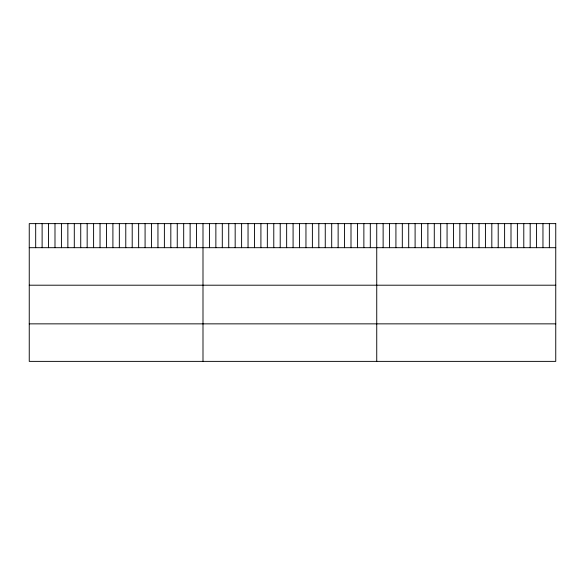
<?xml version="1.0" encoding="UTF-8"?>
<svg xmlns="http://www.w3.org/2000/svg" width="585" height="585" viewBox="0 0 585 585"><rect width="100%" height="100%" fill="white"/><g stroke="black" fill="none" stroke-linecap="round" stroke-linejoin="round"><path stroke-width="0.88" d="M29.25 247.689L555.75 247.689M29.25 285.202L555.75 285.202M29.25 323.856L555.75 323.856M549.359 223.624L549.359 247.689M542.96 223.624L542.96 247.689M536.569 223.624L536.569 247.689M530.178 223.624L530.178 247.689M523.787 223.624L523.787 247.689M517.389 223.624L517.389 247.689M510.997 223.624L510.997 247.689M504.606 223.624L504.606 247.689M498.208 223.624L498.208 247.689M491.817 223.624L491.817 247.689M485.426 223.624L485.426 247.689M479.035 223.624L479.035 247.689M472.636 223.624L472.636 247.689M466.245 223.624L466.245 247.689M459.854 223.624L459.854 247.689M453.455 223.624L453.455 247.689M447.064 223.624L447.064 247.689M440.673 223.624L440.673 247.689M434.282 223.624L434.282 247.689M427.884 223.624L427.884 247.689M421.492 223.624L421.492 247.689M415.101 223.624L415.101 247.689M408.703 223.624L408.703 247.689M402.312 223.624L402.312 247.689M395.921 223.624L395.921 247.689M389.53 223.624L389.53 247.689M383.131 223.624L383.131 247.689M376.74 223.624L376.74 361.376M370.305 223.624L370.305 247.689M363.87 223.624L363.87 247.689M357.435 223.624L357.435 247.689M351 223.624L351 247.689M344.565 223.624L344.565 247.689M338.13 223.624L338.13 247.689M331.695 223.624L331.695 247.689M325.26 223.624L325.26 247.689M318.825 223.624L318.825 247.689M312.39 223.624L312.39 247.689M305.955 223.624L305.955 247.689M299.52 223.624L299.52 247.689M293.085 223.624L293.085 247.689M286.65 223.624L286.65 247.689M280.215 223.624L280.215 247.689M273.78 223.624L273.78 247.689M267.345 223.624L267.345 247.689M260.91 223.624L260.91 247.689M254.475 223.624L254.475 247.689M248.04 223.624L248.04 247.689M241.605 223.624L241.605 247.689M235.17 223.624L235.17 247.689M228.735 223.624L228.735 247.689M222.3 223.624L222.3 247.689M215.865 223.624L215.865 247.689M209.43 223.624L209.43 247.689M202.995 223.624L202.995 361.376M196.56 223.624L196.56 247.689M190.125 223.624L190.125 247.689M183.69 223.624L183.69 247.689M177.255 223.624L177.255 247.689M170.82 223.624L170.82 247.689M164.385 223.624L164.385 247.689M157.95 223.624L157.95 247.689M151.515 223.624L151.515 247.689M145.08 223.624L145.08 247.689M138.645 223.624L138.645 247.689M132.21 223.624L132.21 247.689M125.775 223.624L125.775 247.689M119.34 223.624L119.34 247.689M112.905 223.624L112.905 247.689M106.47 223.624L106.47 247.689M100.035 223.624L100.035 247.689M93.6 223.624L93.6 247.689M87.165 223.624L87.165 247.689M80.73 223.624L80.73 247.689M74.295 223.624L74.295 247.689M67.86 223.624L67.86 247.689M61.425 223.624L61.425 247.689M54.99 223.624L54.99 247.689M48.555 223.624L48.555 247.689M42.12 223.624L42.12 247.689M35.685 223.624L35.685 247.689M555.75 223.624L29.25 223.624L29.25 361.376L555.75 361.376L555.75 223.624"/></g></svg>
